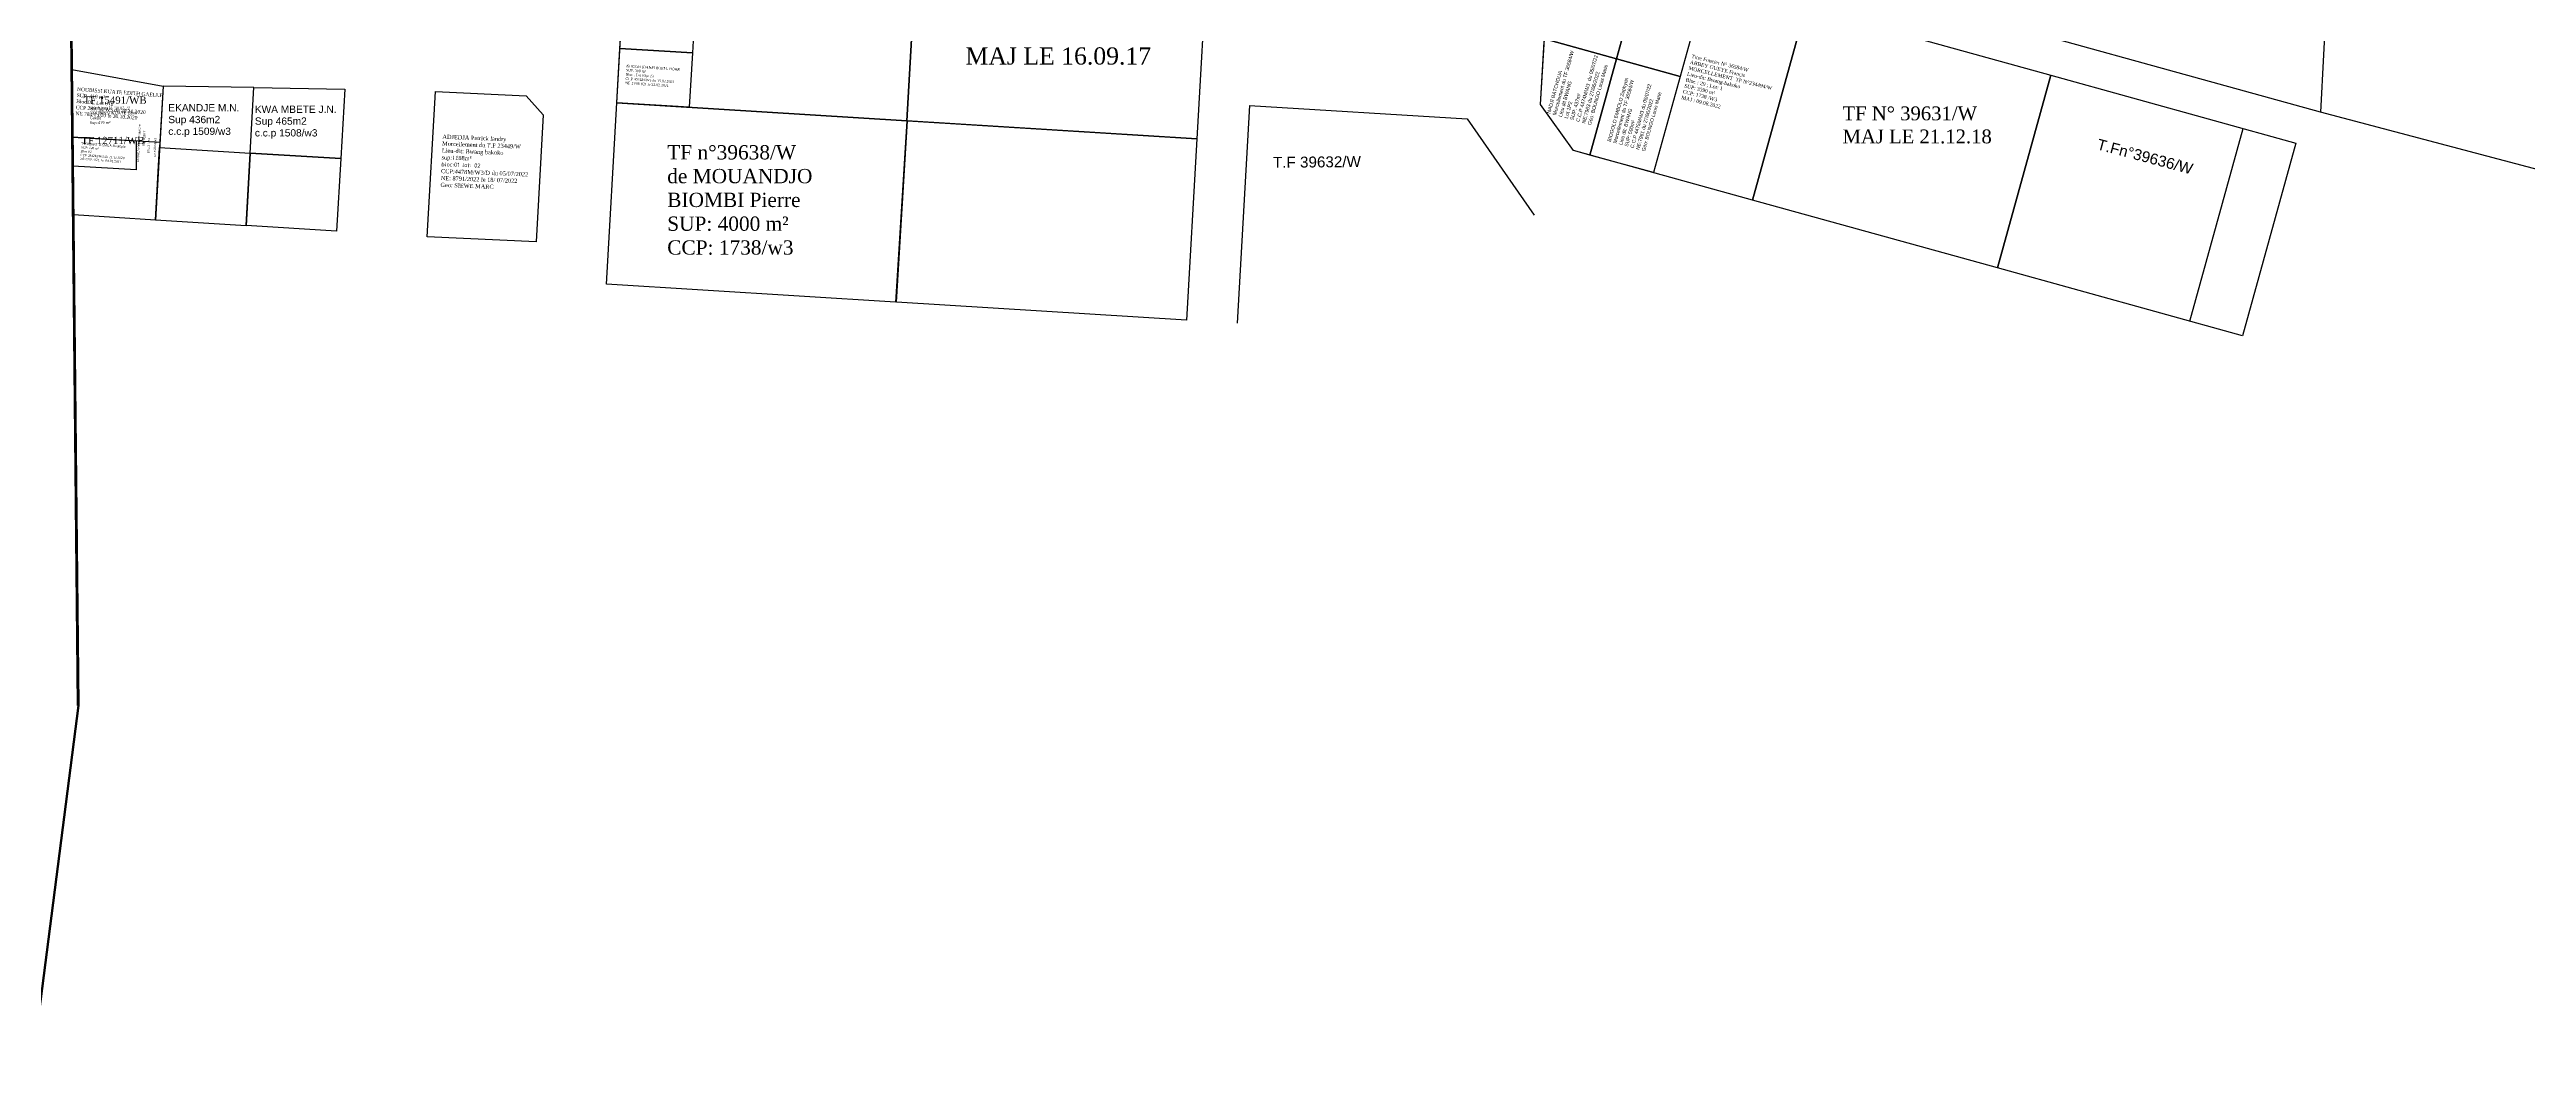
# Model space of a CAD drawing. Header units: millimetres. Extents: x 590121 to 927379, y 438565 to 1441738.
# Drawn here: x 925690 to 926372, y 1439115 to 1439393 of the extents above; entities that cross this region are included whole.
import ezdxf

# ---------------------------------------------------------------- set-up
doc = ezdxf.new("R2010")
doc.units = ezdxf.units.MM
doc.header["$LTSCALE"] = 10
for name, color, linetype in [('end maj 26 02 2021', 30, 'Continuous'), ('MAJ JAN 2022', 12, 'Continuous'), ('MAJ JUILLET 2021', 7, 'Continuous'), ('MAJ SEP 2021', 6, 'Continuous'), ('TF 34914 ANNULE', 250, 'Continuous'), ('TF Annulés', 8, 'Continuous')]:
    doc.layers.add(name, color=color, linetype=linetype)
doc.styles.get("Standard").update_dxf_attribs({"font": 'arial.ttf'})
doc.styles.add('Times 1.0', font='times.ttf', dxfattribs={"width": 0.99, "height": 1})

msp = doc.modelspace()

# ---------------------------------------------------------------- linework, layer by layer
at = {"color": 7, "flags": 128}
for points in [[(926101.79, 1439396.38), (926121.68, 1439390.87), (926114.34, 1439364.37), (926109.82, 1439365.62), (926100.75, 1439378.27)], [(926121.68, 1439390.87), (926139.21, 1439386.02), (926131.87, 1439359.52), (926114.34, 1439364.37)]]:
    msp.add_lwpolyline(points, close=True, dxfattribs=at)
at = {"flags": 128}
msp.add_lwpolyline([(925796.47, 1439381.84), (925821.44, 1439380.7), (925826.15, 1439375.46), (925824.15, 1439340.52), (925794.18, 1439341.86)], close=True, dxfattribs=at)
at = {"layer": 'end maj 26 02 2021', "color": 3, "linetype": 'ByBlock'}
for p, q in [((926331.31, 1439675.73), (926315.52, 1439376.14)), ((925694.66, 1439547.94), (925698.18, 1439212.92)), ((926315.52, 1439376.14), (926012.71, 1439459.93)), ((926020.61, 1439377.99), (926017.19, 1439318.09)), ((926020.61, 1439377.99), (926080.5, 1439374.3)), ((926080.5, 1439374.3), (926099.02, 1439347.85))]:
    msp.add_line(p, q, dxfattribs=at)
at = {"layer": 'end maj 26 02 2021', "color": 0, "linetype": 'ByBlock'}
msp.add_line((925697.88, 1439212.92), (925694.66, 1439547.94), dxfattribs=at)
at = {"layer": 'end maj 26 02 2021', "linetype": 'ByBlock'}
for p, q in [((925696.33, 1439387.89), (925721.47, 1439383.3)), ((925721.47, 1439383.3), (925719.37, 1439346.49)), ((925721.47, 1439383.3), (925720.51, 1439366.46)), ((925746.47, 1439382.92), (925721.47, 1439383.3)), ((925745.44, 1439364.92), (925746.47, 1439382.92)), ((925746.47, 1439382.92), (925771.46, 1439382.53)), ((925771.46, 1439382.53), (925770.37, 1439363.38)), ((926414.26, 1439350.03), (926315.52, 1439376.14)), ((925720.51, 1439366.46), (925745.44, 1439364.92)), ((925770.37, 1439363.38), (925745.44, 1439364.92))]:
    msp.add_line(p, q, dxfattribs=at)
at = {"layer": 'end maj 26 02 2021', "color": 150, "linetype": 'ByBlock', "lineweight": -3, "ltscale": 0.0014}
msp.add_line((926279.55, 1439318.64), (926294.22, 1439371.64), dxfattribs=at)
at = {"layer": 'end maj 26 02 2021', "color": 6, "linetype": 'ByBlock', "lineweight": 50, "ltscale": 0.0014, "flags": 128}
msp.add_lwpolyline([(925665.03, 1438955.68), (925698.18, 1439212.92), (925694.66, 1439547.94), (925626.23, 1439723.85), (925403.41, 1439860.67), (925179.09, 1440337.89), (925328.59, 1440725.96), (925461.94, 1440945.14), (925426.23, 1441284.92), (925217.44, 1441724.31), (925558.88, 1441566.24), (925795.78, 1441474.51), (926028.41, 1441432.43), (926345.65, 1441436.32), (926526.96, 1441473.37)], dxfattribs=at)
at = {"layer": 'end maj 26 02 2021', "color": 3, "linetype": 'ByBlock', "lineweight": 60, "ltscale": 0.0014, "flags": 128}
msp.add_lwpolyline([(925403.41, 1439860.67), (925626.23, 1439723.85), (925694.66, 1439547.94), (925698.18, 1439212.92), (925665.03, 1438955.68), (925715.09, 1438590.1), (925841.26, 1438441.57), (925550, 1438420.5), (925365.01, 1438465.18), (925310, 1438743.2), (925294.47, 1438982.09), (925329.96, 1439159.25), (925342.69, 1439395.58), (925336.42, 1439550.42), (925324.83, 1439708.81), (925337.45, 1439854.84)], close=True, dxfattribs=at)
at = {"layer": 'end maj 26 02 2021', "color": 3, "linetype": 'ByBlock', "lineweight": -3, "ltscale": 0.0014, "flags": 128}
for points in [[(926008.92, 1439418.79), (926006.06, 1439368.87), (925926.22, 1439373.8), (925929.07, 1439423.72)], [(926173.75, 1439404.99), (926241.22, 1439386.33), (926226.55, 1439333.32), (926159.08, 1439351.99)], [(925696.33, 1439387.89), (925721.47, 1439383.3), (925719.37, 1439346.49), (925696.76, 1439347.89)], [(926241.22, 1439386.33), (926308.68, 1439367.66), (926294.01, 1439314.65), (926226.55, 1439333.32)], [(926006.06, 1439368.87), (926003.21, 1439318.95), (925923.36, 1439323.88), (925926.44, 1439373.79)]]:
    msp.add_lwpolyline(points, close=True, dxfattribs=at)
at = {"layer": 'end maj 26 02 2021', "color": 150, "linetype": 'ByBlock', "lineweight": -3, "ltscale": 0.0014, "flags": 128}
for points in [[(925847.22, 1439393.71), (925867.19, 1439392.47), (925866.33, 1439377.5), (925846.37, 1439378.73)], [(925696.34, 1439387.89), (925721.47, 1439383.3), (925720.59, 1439367.85), (925696.54, 1439369.33)], [(925696.54, 1439369.33), (925714.01, 1439368.25), (925714.09, 1439360.26), (925696.62, 1439361.33)]]:
    msp.add_lwpolyline(points, close=True, dxfattribs=at)
at = {"layer": 'MAJ JAN 2022', "color": 3, "ltscale": 0.0014, "flags": 128}
msp.add_lwpolyline([(925696.33, 1439387.89), (925721.47, 1439383.3), (925720.59, 1439367.85), (925696.54, 1439369.33)], close=True, dxfattribs=at)
at = {"layer": 'MAJ JUILLET 2021', "color": 3, "linetype": 'ByBlock', "lineweight": -3, "ltscale": 0.0014, "flags": 128}
msp.add_lwpolyline([(925929.07, 1439423.72), (925926.22, 1439373.8), (925846.37, 1439378.73), (925849.22, 1439428.65)], close=True, dxfattribs=at)
at = {"layer": 'MAJ JUILLET 2021', "color": 150, "linetype": 'ByBlock', "lineweight": -3, "ltscale": 0.0014, "flags": 128}
msp.add_lwpolyline([(925847.84, 1439403.69), (925867.8, 1439402.45), (925867.19, 1439392.47), (925847.22, 1439393.71)], close=True, dxfattribs=at)
at = {"layer": 'MAJ SEP 2021', "flags": 128}
msp.add_lwpolyline([(925720.51, 1439366.45), (925745.46, 1439364.89), (925744.3, 1439344.93), (925744.3, 1439344.93), (925719.35, 1439346.49)], close=True, dxfattribs=at)
msp.add_lwpolyline([(925720.51, 1439366.45), (925745.46, 1439364.91)], dxfattribs=at)
at = {"layer": 'MAJ SEP 2021', "color": 150, "flags": 128}
msp.add_lwpolyline([(925745.44, 1439364.92), (925770.37, 1439363.38), (925769.22, 1439343.41), (925744.3, 1439344.95)], close=True, dxfattribs=at)
at = {"layer": 'TF 34914 ANNULE', "color": 6, "lineweight": 30, "ltscale": 0.0014, "flags": 128}
for points in [[(926113.03, 1439421.79), (926173.75, 1439404.99), (926159.08, 1439351.99), (926109.82, 1439365.62), (926100.75, 1439378.27), (926102.82, 1439414.48), (926113.03, 1439421.79)], [(926146.54, 1439412.52), (926139.21, 1439386.02), (926121.68, 1439390.87), (926129.01, 1439417.37), (926146.54, 1439412.52)]]:
    msp.add_lwpolyline(points, dxfattribs=at)
msp.add_lwpolyline([(926113.03, 1439421.79), (926129.01, 1439417.37), (926121.68, 1439390.87), (926101.79, 1439396.38), (926102.82, 1439414.48)], close=True, dxfattribs=at)
at = {"layer": 'TF Annulés', "color": 6, "lineweight": 30, "ltscale": 0.0014, "flags": 128}
msp.add_lwpolyline([(925926.22, 1439373.8), (925923.14, 1439323.89), (925843.52, 1439328.81), (925846.37, 1439378.73)], close=True, dxfattribs=at)

# ---------------------------------------------------------------- texts
at = {"color": 7, "attachment_point": 1, "rotation": 74.34228}
for s, insert, char_height, width in [('{\\fArial|b0|i0|c0|p34;NADJI BATCHOUA\\PMorcellement du TF 36584/W\\PLieu dit BWANG\\PLot 1P2\\PSUP: 437m²\\PC.C.P 4474M/W3  du 05/07/22\\PNE:7963 du 27/06/2022\\PGéo: BOUNGO Louis Marie}', (926102.43, 1439375.93), 1, 69.4634), ('{\\fArial|b0|i0|c0|p34;BIOGOLO EMBOLO Zephyrin\\PMorcellement du TF 36584/W\\PLieu dit: BWANG\\PSUP: 500m²\\PC.C.P 4475M/W3 du 05/07/22\\PNE:7961 du 27/06/2022\\PGéo: BOUNGO Louis Marie}', (926119.1, 1439368.2), 0.9808, 45.4194)]:
    msp.add_mtext(s, dxfattribs=dict(at, insert=insert, char_height=char_height, width=width))
at = {"attachment_point": 1}
for s, insert, char_height, width, rotation in [('\\A1;{\\fTimes New Roman|b0|i0|c186|p18;Titre Foncier N° 36584/W\\PABBEY GUEYE Françis\\P\\C1;MORCELLEMENT  TF N°234494/W\\C0;\\PLieu-dit: Bwang-bakoko\\PBloc : 29 ; Lot: 1\\PSUP: 3590 m²\\PCCP: 1738 /W3 \\fTimes New Roman|b0|i0|c0|p18;\\P\\C2;MAJ : 09.08.2022}', (926142.42, 1439392.1), 1, 28.165, 346.21211), ('\\A1;{\\fTimes New Roman|b0|i0|c0|p18;\\H2.25x;ADJED\\H1x;JA Patrick landry\\P\\C1;Morcellement du T.F 23449/W\\P\\C256;Lieu-dit: Bwang bakoko\\Psup:1188m\\fISOCPEUR|b0|i0|c0|p34;²\\Pbloc:01 lot: 02\\fTimes New Roman|b0|i0|c0|p18;\\PCCP:4478M/W3/D du 05/07/2022\\PNE: 8791/2022 le 18/ 07/2022\\P\\C1;Geo: SIEWE MARC}', (925798.39, 1439370.01), 0.5054, 42.9995, 357.7544)]:
    msp.add_mtext(s, dxfattribs=dict(at, insert=insert, char_height=char_height, width=width, rotation=rotation))
at = {"layer": 'end maj 26 02 2021', "color": 7, "linetype": 'ByBlock'}
for s, p in [('DOUALA Helene jacqueline', (925714.8, 1439362.49)), ('Sup 919m2', (925716.42, 1439366.79)), ('Bloc 2 Lot1', (925717.67, 1439364.82)), ('c.c.p 2824/w3', (925719.39, 1439363.81))]:
    msp.add_text(s, height=0.6, rotation=87.23432, dxfattribs=at).set_placement(p)
for s, p in [('Sup 436m2', (925722.9, 1439373.14)), ('EKANDJE M.N.', (925722.9, 1439376.38)), ('Sup 465m2', (925746.73, 1439372.72)), ('KWA MBETE J.N.', (925746.73, 1439375.96)), ('c.c.p 1509/w3', (925722.9, 1439369.91)), ('c.c.p 1508/w3', (925746.73, 1439369.48))]:
    msp.add_text(s, height=2, dxfattribs=at).set_placement(p)
at = {"layer": 'end maj 26 02 2021', "color": 1, "linetype": 'ByBlock', "lineweight": -3, "ltscale": 0.0014, "attachment_point": 1, "style": 'Times 1.0'}
for s, insert, char_height, width in [('TF N° 35643/W\\PMAJ LE 16.09.17', (925942.41, 1439401.89), 4.7321, 275.1986), ('TF n°39638/W \\Pde MOUANDJO\\PBIOMBI Pierre\\PSUP: 4000 m²\\PCCP: 1738/w3', (925860.28, 1439367.09), 3.9279, 119.0125)]:
    msp.add_mtext(s, dxfattribs=dict(at, insert=insert, char_height=char_height, width=width))
at = {"layer": 'end maj 26 02 2021', "color": 150, "linetype": 'ByBlock', "lineweight": -3, "ltscale": 0.0014, "attachment_point": 1, "style": 'Times 1.0'}
for s, insert, char_height, width, rotation in [('{\\fTimes New Roman|b0|i0|c186|p18;\\C256;KOGOM KIANPI BOREL BOHR\\PSUP. 300 m²\\PBloc , Lot 03p/ 13\\PCCP 3074M/W3 du 15.02.2021\\PNE 1199/ 021 le 22.02.2021}', (925849.05, 1439389.26), 0.7, 29.5741, 356.16754), ('{\\fTimes New Roman|b0|i0|c186|p18;\\C256;NOUBISSI KUATE EDITH GAELLE\\PSUP. 419 m²\\PBloc 02, Lot 01p\\PCCP 2697M/W3 du 20.10.2020\\PNE 7843/ 020 le 30.10.2020}', (925697.84, 1439383.01), 1, 34.5514, 355.81198), ('{\\fTimes New Roman|b0|i0|c186|p18;\\C256;TSOMGNE KAMGA Rodolphe \\PSUP. \\fTimes New Roman|b0|i0|c0|p18;140\\fTimes New Roman|b0|i0|c186|p18; m²\\PBloc 02\\fTimes New Roman|b0|i0|c0|p18; \\fTimes New Roman|b0|i0|c186|p18;\\PCCP \\fTimes New Roman|b0|i0|c0|p18;2842\\fTimes New Roman|b0|i0|c186|p18;M/W3 du \\fTimes New Roman|b0|i0|c0|p18;21.12.2020\\P\\fTimes New Roman|b0|i0|c186|p18;NE \\fTimes New Roman|b0|i0|c0|p18;0781\\fTimes New Roman|b0|i0|c186|p18;/ \\fTimes New Roman|b0|i0|c0|p18;021 \\fTimes New Roman|b0|i0|c186|p18; le \\fTimes New Roman|b0|i0|c0|p18; 04.01.2021}', (925698.96, 1439367.87), 0.63036, 21.78, 355.81198)]:
    msp.add_mtext(s, dxfattribs=dict(at, insert=insert, char_height=char_height, width=width, rotation=rotation))
at = {"layer": 'end maj 26 02 2021', "color": 3, "linetype": 'ByBlock', "lineweight": -3, "ltscale": 0.0014, "insert": (925699.56, 1439380.48), "char_height": 2, "width": 56.898, "attachment_point": 1, "style": 'Times 1.0'}
msp.add_mtext('{\\fTimes New Roman|b0|i0|c186|p18;TF 1}5491{\\fTimes New Roman|b0|i0|c186|p18;/WB}', dxfattribs=at)
at = {"layer": 'end maj 26 02 2021', "color": 150, "linetype": 'ByBlock', "lineweight": -3, "ltscale": 0.0014, "attachment_point": 1, "style": 'Times 1.0'}
for s, insert, char_height, width in [('{\\C1;TF N° 39631/W\\PMAJ LE 21.12.18}', (926183.88, 1439377.74), 3.8057, 120.9425), ('{\\C1;TF 12711/WB}', (925698.96, 1439369.37), 2, 56.898)]:
    msp.add_mtext(s, dxfattribs=dict(at, insert=insert, char_height=char_height, width=width))
at = {"layer": 'end maj 26 02 2021', "linetype": 'ByBlock', "char_height": 3, "width": 382.8, "attachment_point": 1}
for s, insert, rotation in [('{\\C1;T.Fn°39636/W}', (926254.48, 1439368.89), 345.08736), ('{\\C1;T.F 39632/W}', (926027.04, 1439363.85), 0.5436)]:
    msp.add_mtext(s, dxfattribs=dict(at, insert=insert, rotation=rotation))
at = {"layer": 'MAJ JAN 2022', "color": 7, "insert": (925701.26, 1439377.7), "char_height": 0.8001, "width": 15.1625, "attachment_point": 1}
msp.add_mtext('{\\fTimes New Roman|b0|i0|c186|p18;\\C3;M\\fTimes New Roman|b0|i0|c0|p18;is à jour le  30.05.22\\PNOUBISSI KUATE Edith Gaelle\\PSup:419 m²}', dxfattribs=at)

doc.saveas('drawing.dxf')
